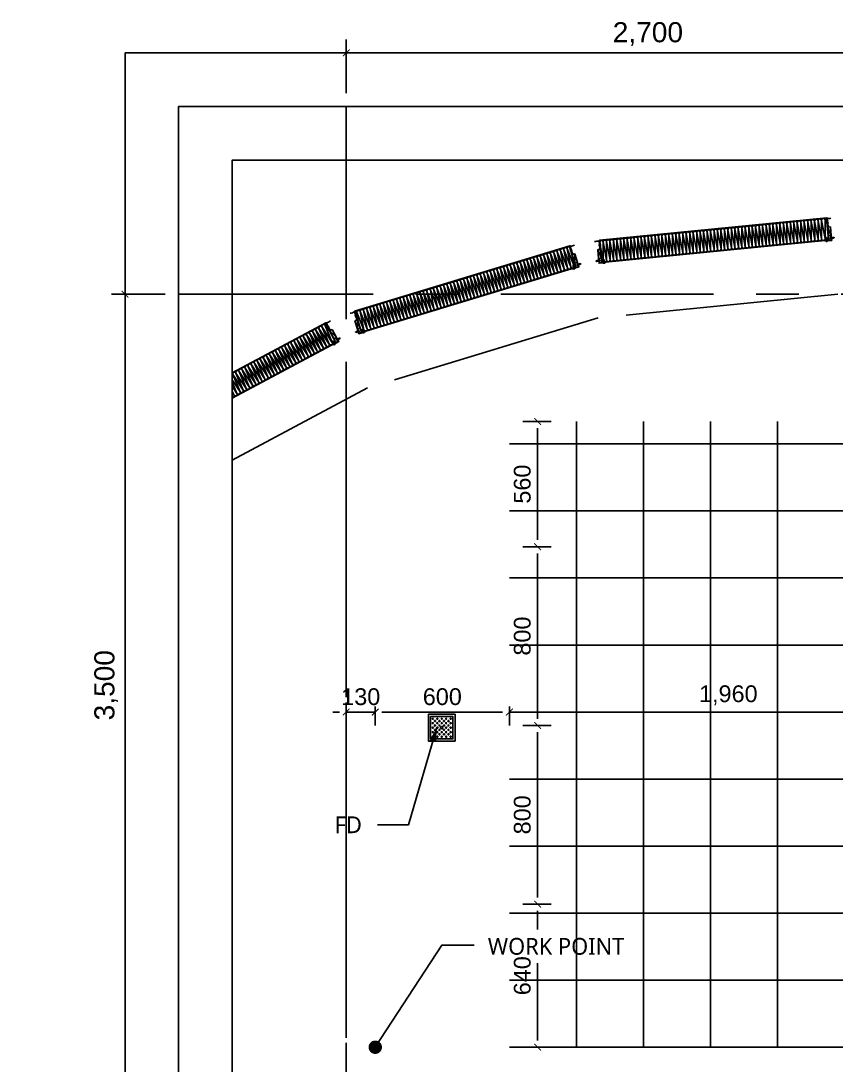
# Model space of a CAD drawing. Header units: millimetres. Extents: x 1155 to 49564, y 630 to 17190.
# Drawn here: x 26625 to 30273, y 11531 to 16204 of the extents above; entities that cross this region are included whole.
import ezdxf
from ezdxf.enums import TextEntityAlignment as Align
from ezdxf.xclip import XClip

# ---------------------------------------------------------------- set-up
doc = ezdxf.new("R2010")
doc.units = ezdxf.units.MM
doc.header["$LTSCALE"] = 30
doc.header["$XCLIPFRAME"] = 0
doc.header["$PDMODE"] = 1
for name, pattern in [('A_XR_CEN$0$CENTER', [50.8, 31.75, -6.35, 6.35, -6.35]), ('CENTER', [50.8, 31.75, -6.35, 6.35, -6.35]), ('HIDDEN', [9.525, 6.35, -3.175])]:
    doc.linetypes.add(name, pattern=pattern)
doc.layers.get('Defpoints').update_dxf_attribs({"color": 140})
for name, color, linetype in [('7', 7, 'Continuous'), ('A_XR_CEN$0$CTR', 1, 'A_XR_CEN$0$CENTER'), ('CTR', 1, 'CENTER'), ('DIM', 7, 'Continuous'), ('DIM-1', 7, 'Continuous'), ('ELE6', 6, 'Continuous'), ('FUR', 9, 'HIDDEN'), ('FUR-붙박이', 6, 'Continuous'), ('INS', 8, 'Continuous'), ('RXANNOT', 4, 'Continuous'), ('RXLEADER', 1, 'Continuous'), ('SEC-8', 8, 'Continuous'), ('SEC-SCREW', 9, 'Continuous'), ('SEC-코킹', 250, 'Continuous'), ('SYM-POINT', 6, 'Continuous'), ('TAG-LEADER', 6, 'Continuous'), ('타일', 9, 'Continuous')]:
    doc.layers.add(name, color=color, linetype=linetype)
doc.layers.add('A-기준선', color=144, linetype='Continuous', plot=False)
doc.styles.add('00-GRID$0$ARIAL', font='arial.ttf')
doc.styles.add('맑은고딕', font='malgun.ttf')
doc.dimstyles.new('CJA-30', dxfattribs={"dimscale": 30, "dimtxt": 3, "dimasz": 1, "dimexe": 2, "dimexo": 2, "dimgap": 1, "dimtad": 1, "dimdec": 0, "dimdsep": 46, "dimlunit": 6, "dimtxsty": '00-GRID$0$ARIAL', "dimblk": '00-GRID$0$_ArchTick', "dimcen": 1, "dimclrd": 7, "dimclre": 7, "dimclrt": 3, "dimadec": 0, "dimazin": 0, "dimtfac": 1, "dimtdec": 0, "dimtix": 1, "dimtmove": 2, "dimatfit": 3, "dimldrblk": '00-GRID$0$_ArchTick', "dimfxl": 1, "dimtolj": 1, "dimarcsym": 0})
doc.dimstyles.new('CJA-30(IN)', dxfattribs={"dimscale": 30, "dimtxt": 2.5, "dimasz": 1, "dimexe": 2, "dimexo": 2, "dimgap": 1, "dimtad": 1, "dimdec": 0, "dimdsep": 46, "dimlunit": 6, "dimtxsty": '00-GRID$0$ARIAL', "dimblk": '00-GRID$0$_ArchTick', "dimcen": 1, "dimclrd": 7, "dimclre": 7, "dimclrt": 6, "dimadec": 0, "dimazin": 0, "dimtfac": 1, "dimtdec": 0, "dimtix": 1, "dimtmove": 2, "dimatfit": 3, "dimldrblk": '00-GRID$0$_ArchTick', "dimfxl": 1, "dimtolj": 1, "dimarcsym": 0})

# ---------------------------------------------------------------- blocks, each defined once
blk = doc.blocks.new('A_XR_CEN$0$CEN-2F')
at = {"layer": 'A_XR_CEN$0$CTR', "transparency": 33554687}
blk.add_line((-25629.9, 3200), (0, 3200), dxfattribs=at)
blk.add_lwpolyline([(-26099.5, 5400), (-25993.9, 4327.1), (-25680.9, 3295.4), (-25172.7, 2344.6), (-24488.7, 1511.3), (-23655.4, 827.3), (-22704.6, 319.1), (-21672.9, 6.2), (-20595.1, -100), (-15500, -100), (-15500, 0)], dxfattribs=at)
blk = doc.blocks.new('A_XR_CEN$0$xr-cen')
at = {"layer": 'A_XR_CEN$0$CTR', "transparency": 33554687}
blk.add_blockref('A_XR_CEN$0$CEN-2F', (62900, 1102750), dxfattribs=at)
blk = doc.blocks.new('A_XR_CEN', base_point=(126150, -534600))
at = {"layer": 'A_XR_CEN$0$CTR', "transparency": 33554687}
blk.add_blockref('A_XR_CEN$0$xr-cen', (126150, -534600), dxfattribs=at)
blk = doc.blocks.new('00-GRID$0$_ArchTick')
at = {"color": 0, "linetype": 'ByBlock', "const_width": 0.15}
blk.add_lwpolyline([(-0.5, -0.5), (0.5, 0.5)], dxfattribs=at)
blk = doc.blocks.new('*D157')
at = {"layer": 'Defpoints', "color": 0}
for p in [(28081, 16061), (28081, 15821), (30781, 15821)]:
    blk.add_point(p, dxfattribs=at)
at = {"layer": 'DIM', "color": 7, "lineweight": -2}
for p, q in [((28081, 15881), (28081, 16121)), ((30781, 15881), (30781, 16121)), ((30751, 16061), (28111, 16061))]:
    blk.add_line(p, q, dxfattribs=at)
at = {"layer": 'DIM', "color": 7, "lineweight": -2, "xscale": 30, "yscale": 30, "zscale": 30, "rotation": 180}
blk.add_blockref('00-GRID$0$_ArchTick', (28081, 16061), dxfattribs=at)
at = {"layer": 'DIM', "color": 7, "lineweight": -2, "xscale": 30, "yscale": 30, "zscale": 30}
blk.add_blockref('00-GRID$0$_ArchTick', (30781, 16061), dxfattribs=at)
at = {"layer": 'DIM', "color": 3, "insert": (29431, 16145), "char_height": 90, "attachment_point": 5, "style": '00-GRID$0$ARIAL'}
blk.add_mtext('\\A1;2,700', dxfattribs=at)
blk = doc.blocks.new('*D161')
at = {"layer": 'Defpoints', "color": 0}
for p in [(27091, 14981), (27331, 14981), (27331, 11481)]:
    blk.add_point(p, dxfattribs=at)
at = {"layer": 'DIM', "color": 7, "lineweight": -2}
for p, q in [((27271, 14981), (27031, 14981)), ((27091, 11511), (27091, 14951)), ((27271, 11481), (27031, 11481))]:
    blk.add_line(p, q, dxfattribs=at)
at = {"layer": 'DIM', "color": 7, "lineweight": -2, "xscale": 30, "yscale": 30, "zscale": 30}
for p, rotation in [((27091, 14981), 90), ((27091, 11481), 270)]:
    blk.add_blockref('00-GRID$0$_ArchTick', p, dxfattribs=dict(at, rotation=rotation))
at = {"layer": 'DIM', "color": 3, "insert": (27006.9, 13231), "char_height": 90, "attachment_point": 5, "rotation": 90, "style": '00-GRID$0$ARIAL'}
blk.add_mtext('\\A1;3,500', dxfattribs=at)
blk = doc.blocks.new('*D165')
at = {"layer": 'Defpoints', "color": 0}
for p in [(28811, 12251), (28811, 11611), (28937.5, 11611)]:
    blk.add_point(p, dxfattribs=at)
at = {"layer": 'DIM-1', "color": 7, "lineweight": -2}
for p, q in [((28871, 12251), (28997.5, 12251)), ((28937.5, 12221), (28937.5, 11641)), ((28871, 11611), (28997.5, 11611))]:
    blk.add_line(p, q, dxfattribs=at)
at = {"layer": 'DIM-1', "color": 7, "lineweight": -2, "xscale": 30, "yscale": 30, "zscale": 30}
for p, rotation in [((28937.5, 12251), 90), ((28937.5, 11611), 270)]:
    blk.add_blockref('00-GRID$0$_ArchTick', p, dxfattribs=dict(at, rotation=rotation))
at = {"layer": 'DIM-1', "color": 6, "insert": (28869.2, 11931), "char_height": 75, "attachment_point": 5, "rotation": 90, "style": '00-GRID$0$ARIAL'}
blk.add_mtext('\\A1;640', dxfattribs=at)
blk = doc.blocks.new('*D127')
at = {"layer": 'Defpoints', "color": 0}
for p in [(28081, 13195.5), (28211, 13195.5), (28211, 13111, 0)]:
    blk.add_point(p, dxfattribs=at)
at = {"layer": 'DIM-1', "color": 7, "lineweight": -2}
for p, q in [((28081, 13135.5), (28081, 13051)), ((28211, 13135.5), (28211, 13051)), ((28051, 13111), (28021, 13111)), ((28081, 13111), (28211, 13111)), ((28241, 13111), (28271, 13111))]:
    blk.add_line(p, q, dxfattribs=at)
at = {"layer": 'DIM-1', "color": 7, "lineweight": -2, "xscale": 30, "yscale": 30, "zscale": 30}
blk.add_blockref('00-GRID$0$_ArchTick', (28081, 13111), dxfattribs=at)
at = {"layer": 'DIM-1', "color": 7, "lineweight": -2, "xscale": 30, "yscale": 30, "zscale": 30, "rotation": 180}
blk.add_blockref('00-GRID$0$_ArchTick', (28211, 13111), dxfattribs=at)
at = {"layer": 'DIM-1', "color": 6, "insert": (28146, 13179.3), "char_height": 75, "attachment_point": 5, "style": '00-GRID$0$ARIAL'}
blk.add_mtext('\\A1;130', dxfattribs=at)
blk = doc.blocks.new('*D128')
at = {"layer": 'Defpoints', "color": 0}
for p in [(28211, 13195.5), (28811, 13195.5), (28211, 13111, 0)]:
    blk.add_point(p, dxfattribs=at)
at = {"layer": 'DIM-1', "color": 7, "lineweight": -2}
for p, q in [((28211, 13135.5), (28211, 13051)), ((28811, 13135.5), (28811, 13051)), ((28781, 13111), (28241, 13111))]:
    blk.add_line(p, q, dxfattribs=at)
at = {"layer": 'DIM-1', "color": 7, "lineweight": -2, "xscale": 30, "yscale": 30, "zscale": 30, "rotation": 180}
blk.add_blockref('00-GRID$0$_ArchTick', (28211, 13111), dxfattribs=at)
at = {"layer": 'DIM-1', "color": 7, "lineweight": -2, "xscale": 30, "yscale": 30, "zscale": 30}
blk.add_blockref('00-GRID$0$_ArchTick', (28811, 13111), dxfattribs=at)
at = {"layer": 'DIM-1', "color": 6, "insert": (28511, 13179.3), "char_height": 75, "attachment_point": 5, "style": '00-GRID$0$ARIAL'}
blk.add_mtext('\\A1;600', dxfattribs=at)
blk = doc.blocks.new('dr')
at = {"layer": '7', "color": 8}
blk.add_lwpolyline([(120, 100), (120, 0)], dxfattribs=at)
at = {"layer": 'FUR', "color": 5, "linetype": 'Continuous'}
for p, q in [((110, 32.6), (110, 15)), ((120, 32.6), (120, 15))]:
    blk.add_line(p, q, dxfattribs=at)
at = {"layer": 'FUR-붙박이'}
blk.add_line((120, 120), (120, 50), dxfattribs=at)
at = {"layer": '타일'}
blk.add_lwpolyline([(120, 120), (0, 120), (0, 0), (120, 0), (120, 120)], dxfattribs=at)
blk.add_lwpolyline([(10, 10), (10, 110), (110, 110), (110, 10)], close=True, dxfattribs=at)
for centre, radius in [((20, 100), 2.5), ((40, 100), 2.5), ((60, 100), 2.5), ((80, 100), 2.5), ((100, 100), 2.5), ((20, 80), 2.5), ((20, 60), 2.5), ((30, 90), 2.5), ((30, 70), 2.5), ((30, 50), 2.5), ((40, 80), 2.5), ((40, 60), 2.5), ((50, 90), 2.5), ((50, 70), 2.5), ((50, 50), 2.5), ((60, 60), 5), ((60, 80), 2.5), ((70, 90), 2.5), ((70, 70), 2.5), ((70, 50), 2.5), ((80, 80), 2.5), ((80, 60), 2.5), ((90, 90), 2.5), ((90, 70), 2.5), ((90, 50), 2.5), ((100, 80), 2.5), ((100, 60), 2.5), ((20, 40), 2.5), ((20, 20), 2.5), ((30, 30), 2.5), ((40, 40), 2.5), ((40, 20), 2.5), ((50, 30), 2.5), ((60, 40), 2.5), ((60, 20), 2.5), ((70, 30), 2.5), ((80, 40), 2.5), ((80, 20), 2.5), ((90, 30), 2.5), ((100, 40), 2.5), ((100, 20), 2.5)]:
    blk.add_circle(centre, radius, dxfattribs=at)
blk = doc.blocks.new('SCREW')
at = {"layer": 'SEC-SCREW'}
for p, q in [((-3.5, 1), (-3.5, 0)), ((-3.5, 0), (3.5, 0)), ((-1.5, -0.5), (-1.5, 0)), ((1.5, 0), (1.5, -1.1)), ((3.5, 0), (3.5, 1)), ((0.1, -0.4), (-2, -0.7)), ((-2, -0.7), (-1.5, -0.5)), ((-2, -0.8), (-1.5, -1)), ((2, -1.3), (-2, -2)), ((-2, -1.9), (-1.5, -1.7)), ((-2, -2), (-1.5, -2.2)), ((2, -2.6), (-2, -3.2)), ((-2, -3.2), (-1.5, -3)), ((-2, -3.3), (-1.5, -3.5)), ((2, -3.8), (-2, -4.4)), ((-2, -4.4), (-1.5, -4.2)), ((-2, -4.5), (-1.5, -4.7)), ((2, -5), (-2, -5.7)), ((-2, -5.6), (-1.5, -5.4)), ((-2, -5.7), (-1.5, -5.9)), ((2, -6.3), (-2, -6.9)), ((-2, -6.9), (-1.5, -6.7)), ((-2, -7), (-1.5, -7.2)), ((2, -7.5), (-2, -8.1)), ((-2, -8.1), (-1.5, -7.9)), ((-2, -8.2), (-1.5, -8.4)), ((2, -8.7), (-2, -9.4)), ((-2, -9.3), (-1.5, -9.1)), ((-2, -9.4), (-1.5, -9.6)), ((2, -10), (-2, -10.6)), ((-2, -10.6), (-1.5, -10.4)), ((-2, -10.7), (-1.5, -10.9)), ((0.1, -0.5), (-1.9, -0.8)), ((2, -1.4), (-1.9, -2.1)), ((2, -2.7), (-1.9, -3.3)), ((2, -3.9), (-1.9, -4.5)), ((2, -5.1), (-1.9, -5.8)), ((2, -6.4), (-1.9, -7)), ((2, -7.6), (-1.9, -8.2)), ((2, -8.8), (-1.9, -9.5)), ((2, -10.1), (-1.9, -10.7)), ((0.1, -0.4), (-1.5, -0.5)), ((0.1, -0.5), (-1.5, -1)), ((-1.5, -1), (-1.5, -1.7)), ((1.5, -1.1), (-1.5, -1.7)), ((1.5, -1.6), (-1.5, -2.2)), ((-1.5, -2.2), (-1.5, -3)), ((1.5, -2.4), (-1.5, -3)), ((1.5, -2.9), (-1.5, -3.5)), ((-1.5, -3.5), (-1.5, -4.2)), ((1.5, -3.6), (-1.5, -4.2)), ((1.5, -4.1), (-1.5, -4.7)), ((-1.5, -4.7), (-1.5, -5.4)), ((1.5, -4.8), (-1.5, -5.4)), ((1.5, -5.3), (-1.5, -5.9)), ((-1.5, -5.9), (-1.5, -6.7)), ((1.5, -6.1), (-1.5, -6.7)), ((1.5, -6.6), (-1.5, -7.2)), ((-1.5, -7.2), (-1.5, -7.9)), ((1.5, -7.3), (-1.5, -7.9)), ((1.5, -7.8), (-1.5, -8.4)), ((-1.5, -8.4), (-1.5, -9.1)), ((1.5, -8.5), (-1.5, -9.1)), ((1.5, -9), (-1.5, -9.6)), ((-1.5, -9.6), (-1.5, -10.4)), ((1.5, -9.8), (-1.5, -10.4)), ((1.5, -10.3), (-1.5, -10.9)), ((-1.5, -10.8), (-1.5, -12.5)), ((1.5, -11), (-1.5, -11.6)), ((2, -11.2), (-1.5, -11.8)), ((-1.5, -11.8), (0, -11.8)), ((-1.5, -12.5), (-0.4, -14.8)), ((2, -11.3), (-1.3, -11.8)), ((1.5, -11.5), (0, -11.8)), ((1.5, -12.5), (0.4, -14.8)), ((2, -1.3), (1.5, -1.1)), ((2, -1.4), (1.5, -1.6)), ((1.5, -1.6), (1.5, -2.4)), ((2, -2.6), (1.5, -2.4)), ((2, -2.7), (1.5, -2.9)), ((1.5, -2.9), (1.5, -3.6)), ((2, -3.8), (1.5, -3.6)), ((2, -3.9), (1.5, -4.1)), ((1.5, -4.1), (1.5, -4.8)), ((2, -5), (1.5, -4.8)), ((2, -5.1), (1.5, -5.3)), ((1.5, -5.3), (1.5, -6.1)), ((2, -6.3), (1.5, -6.1)), ((2, -6.4), (1.5, -6.6)), ((1.5, -6.6), (1.5, -7.3)), ((2, -7.5), (1.5, -7.3)), ((2, -7.6), (1.5, -7.8)), ((1.5, -7.8), (1.5, -8.5)), ((2, -8.7), (1.5, -8.5)), ((2, -8.8), (1.5, -9)), ((1.5, -9), (1.5, -9.8)), ((2, -10), (1.5, -9.8)), ((2, -10.1), (1.5, -10.3)), ((1.5, -10.3), (1.5, -11)), ((2, -11.2), (1.5, -11)), ((2, -11.3), (1.5, -11.5)), ((1.5, -11.5), (1.5, -12.5))]:
    blk.add_line(p, q, dxfattribs=at)
blk.add_lwpolyline([(-2.6, 2.2), (-2.3, 2), (-2.1, 2), (-1.8, 1.9), (-1.5, 2), (-1.3, 2), (-1, 2.1), (-0.8, 2.1), (-0.7, 2.1), (-0.6, 2.1), (-0.5, 2), (-0.5, 1.8), (-0.5, 1.6), (-0.5, 1.4), (-0.5, 1.2), (-0.5, 1), (-0.5, 0.8), (-0.4, 0.7), (-0.3, 0.6), (-0.1, 0.6), (0, 0.5), (0.1, 0.6), (0.3, 0.6), (0.4, 0.7), (0.5, 0.8), (0.5, 1), (0.5, 1.2), (0.5, 1.4), (0.5, 1.6), (0.5, 1.8), (0.5, 2), (0.6, 2.1), (0.7, 2.1), (0.8, 2.1), (1, 2.1), (1.3, 2), (1.5, 2), (1.8, 1.9), (2.1, 2), (2.3, 2), (2.6, 2.2)], dxfattribs=at)
for centre, radius, start, end in [((-2.2, 1), 1.3, 105.8327, 180), ((0, -6.8), 9.36, 74.1673, 105.8327), ((2.2, 1), 1.3, 0, 74.1673), ((-1.9, -0.8), 0.0925, 139.8661, 209.9246), ((-1.9, -2), 0.0925, 139.8661, 209.9246), ((-1.9, -3.2), 0.0925, 139.8661, 209.9246), ((-1.9, -4.5), 0.0925, 139.8661, 209.9246), ((-1.9, -5.7), 0.0925, 139.8661, 209.9246), ((-1.9, -6.9), 0.0925, 139.8661, 209.9246), ((-1.9, -8.2), 0.0925, 139.8661, 209.9246), ((-1.9, -9.4), 0.0925, 139.8661, 209.9246), ((-1.9, -10.6), 0.0925, 139.8661, 209.9246), ((0, -14.5), 0.46, 215.1627, 324.8373), ((0, -0.5), 0.0602, 310.7271, 69.3149), ((1.9, -1.4), 0.0925, 319.8661, 29.9246), ((1.9, -2.6), 0.0925, 319.8661, 29.9246), ((1.9, -3.8), 0.0925, 319.8661, 29.9246), ((1.9, -5.1), 0.0925, 319.8661, 29.9246), ((1.9, -6.3), 0.0925, 319.8661, 29.9246), ((1.9, -7.5), 0.0925, 319.8661, 29.9246), ((1.9, -8.8), 0.0925, 319.8661, 29.9246), ((1.9, -10), 0.0925, 319.8661, 29.9246), ((1.9, -11.2), 0.0925, 319.8661, 29.9246)]:
    blk.add_arc(centre, radius, start, end, dxfattribs=at)
blk = doc.blocks.new('A$C073C78AB-2')
at = {"layer": 'INS'}
h = blk.add_hatch(dxfattribs=at)
h.set_pattern_fill('LINE', color=256, scale=0.5, angle=28.125)
h.set_pattern_definition([(28.125, (254341.3257, 306758.3707), (-0.74834232, 1.400050007), [])])
h.paths.add_polyline_path([(-994.3, 232.1), (-993.4, 235), (-992.2, 234.6), (-1003.1, 198.9), (-999.4, 197.8), (-998.1, 202.1), (-999.6, 202.6), (-1000.4, 199.7), (-1001.2, 199.9), (-990.4, 235.6), (-994.4, 236.9), (-995.7, 232.5)])
h = blk.add_hatch(dxfattribs=at)
h.set_pattern_fill('LINE', color=256, scale=0.5, angle=28.125)
h.set_pattern_definition([(28.125, (254321.0597, 306764.5183), (-0.74834232, 1.400050007), [])])
h.paths.add_polyline_path([(-28.9, -60.7), (-28, -57.9), (-29.2, -57.5), (-40, -93.2), (-43.6, -92.1), (-42.3, -87.8), (-40.9, -88.2), (-41.7, -91.1), (-41, -91.3), (-30.2, -55.6), (-26.1, -56.9), (-27.4, -61.2)])
for p, q in [((-990.7, 278.4), (-990, 236.7)), ((-1000.7, 216.1), (-998.9, 221.9)), ((-999.5, 214.7), (-1000.7, 216.1)), ((-998.9, 221.9), (-997.2, 222.4)), ((-998.9, 216.7), (-995.6, 215.6)), ((-997.8, 220.5), (-994.4, 219.5)), ((-18.3, -16.6), (-17.7, -58.3)), ((-33.6, -76.2), (-36.9, -75.2)), ((-32.4, -72.4), (-35.7, -71.3)), ((-34.1, -78.1), (-32.4, -77.6)), ((-32.4, -77.6), (-30.7, -71.8)), ((-30.7, -71.8), (-31.8, -70.4))]:
    blk.add_line(p, q, dxfattribs=at)
for points in [[(-13, 1), (-41, -91.3), (-41.7, -91.1), (-13.7, 1.2), (-972.4, 292.1), (-1000.4, 199.7), (-1001.2, 199.9), (-973.2, 292.3, -0.414214), (-972.2, 292.8), (-13.5, 2, -0.414214)], [(-40.3, -94.4), (-1003.4, 197.8, -0.414214), (-1004.2, 199.3), (-993.4, 235), (-992.2, 234.6), (-1003.1, 198.9), (-40, -93.2), (-29.2, -57.5), (-28, -57.9), (-38.8, -93.6, -0.414214)]]:
    blk.add_lwpolyline(points, format="xyb", close=True, dxfattribs=at)
at = {"layer": 'INS', "ltscale": 0.5}
for points in [[(-951.9, 285.8, 0.414214), (-961.7, 280.6), (-978.1, 199.5, -1), (-993.1, 204.1), (-961.7, 280.6, 0.414214), (-966.9, 290.4)], [(-937, 281.3, 0.414214), (-946.7, 276.1), (-963.2, 195, -1), (-978.1, 199.5), (-946.7, 276.1, 0.414214), (-951.9, 285.8)], [(-969.2, 291.1, 0.113239), (-972.6, 291.3, 0.113239)], [(-922.1, 276.8, 0.414214), (-931.8, 271.6), (-948.3, 190.5, -1), (-963.2, 195), (-931.8, 271.6, 0.414214), (-937, 281.3)], [(-907.2, 272.3, 0.414214), (-916.9, 267.1), (-933.3, 185.9, -1), (-948.3, 190.5), (-916.9, 267.1, 0.414214), (-922.1, 276.8)], [(-892.2, 267.7, 0.414214), (-902, 262.5), (-918.4, 181.4, -1), (-933.3, 185.9), (-902, 262.5, 0.414214), (-907.2, 272.3)], [(-877.3, 263.2, 0.414214), (-887, 258), (-903.5, 176.9, -1), (-918.4, 181.4), (-887, 258, 0.414214), (-892.2, 267.7)], [(-862.4, 258.7, 0.414214), (-872.1, 253.5), (-888.6, 172.4, -1), (-903.5, 176.9), (-872.1, 253.5, 0.414214), (-877.3, 263.2)], [(-847.4, 254.1, 0.414214), (-857.2, 248.9), (-873.6, 167.8, -1), (-888.6, 172.4), (-857.2, 248.9, 0.414214), (-862.4, 258.7)], [(-832.5, 249.6, 0.414214), (-842.2, 244.4), (-858.7, 163.3, -1), (-873.6, 167.8), (-842.2, 244.4, 0.414214), (-847.4, 254.1)], [(-817.6, 245.1, 0.414214), (-827.3, 239.9), (-843.8, 158.8, -1), (-858.7, 163.3), (-827.3, 239.9, 0.414214), (-832.5, 249.6)], [(-802.7, 240.6, 0.414214), (-812.4, 235.4), (-828.8, 154.2, -1), (-843.8, 158.8), (-812.4, 235.4, 0.414214), (-817.6, 245.1)], [(-787.7, 236, 0.414214), (-797.5, 230.8), (-813.9, 149.7, -1), (-828.8, 154.2), (-797.5, 230.8, 0.414214), (-802.7, 240.6)], [(-772.8, 231.5, 0.414214), (-782.5, 226.3), (-799, 145.2, -1), (-813.9, 149.7), (-782.5, 226.3, 0.414214), (-787.7, 236)], [(-757.9, 227, 0.414214), (-767.6, 221.8), (-784.1, 140.7, -1), (-799, 145.2), (-767.6, 221.8, 0.414214), (-772.8, 231.5)], [(-742.9, 222.4, 0.414214), (-752.7, 217.2), (-769.1, 136.1, -1), (-784.1, 140.7), (-752.7, 217.2, 0.414214), (-757.9, 227)], [(-728, 217.9, 0.414214), (-737.7, 212.7), (-754.2, 131.6, -1), (-769.1, 136.1), (-737.7, 212.7, 0.414214), (-742.9, 222.4)], [(-713.1, 213.4, 0.414214), (-722.8, 208.2), (-739.3, 127.1, -1), (-754.2, 131.6), (-722.8, 208.2, 0.414214), (-728, 217.9)], [(-698.2, 208.9, 0.414214), (-707.9, 203.7), (-724.3, 122.5, -1), (-739.3, 127.1), (-707.9, 203.7, 0.414214), (-713.1, 213.4)], [(-683.2, 204.3, 0.414214), (-693, 199.1), (-709.4, 118, -1), (-724.3, 122.5), (-693, 199.1, 0.414214), (-698.2, 208.9)], [(-668.3, 199.8, 0.414214), (-678, 194.6), (-694.5, 113.5, -1), (-709.4, 118), (-678, 194.6, 0.414214), (-683.2, 204.3)], [(-653.4, 195.3, 0.414214), (-663.1, 190.1), (-679.6, 109, -1), (-694.5, 113.5), (-663.1, 190.1, 0.414214), (-668.3, 199.8)], [(-638.4, 190.7, 0.414214), (-648.2, 185.5), (-664.6, 104.4, -1), (-679.6, 109), (-648.2, 185.5, 0.414214), (-653.4, 195.3)], [(-623.5, 186.2, 0.414214), (-633.2, 181), (-649.7, 99.9, -1), (-664.6, 104.4), (-633.2, 181, 0.414214), (-638.4, 190.7)], [(-608.6, 181.7, 0.414214), (-618.3, 176.5), (-634.8, 95.4, -1), (-649.7, 99.9), (-618.3, 176.5, 0.414214), (-623.5, 186.2)], [(-593.7, 177.2, 0.414214), (-603.4, 172), (-619.8, 90.8, -1), (-634.8, 95.4), (-603.4, 172, 0.414214), (-608.6, 181.7)], [(-578.7, 172.6, 0.414214), (-588.5, 167.4), (-604.9, 86.3, -1), (-619.8, 90.8), (-588.5, 167.4, 0.414214), (-593.7, 177.2)], [(-563.8, 168.1, 0.414214), (-573.5, 162.9), (-590, 81.8, -1), (-604.9, 86.3), (-573.5, 162.9, 0.414214), (-578.7, 172.6)], [(-548.9, 163.6, 0.414214), (-558.6, 158.4), (-575.1, 77.3, -1), (-590, 81.8), (-558.6, 158.4, 0.414214), (-563.8, 168.1)], [(-533.9, 159, 0.414214), (-543.7, 153.8), (-560.1, 72.7, -1), (-575.1, 77.3), (-543.7, 153.8, 0.414214), (-548.9, 163.6)], [(-519, 154.5, 0.414214), (-528.7, 149.3), (-545.2, 68.2, -1), (-560.1, 72.7), (-528.7, 149.3, 0.414214), (-533.9, 159)], [(-504.1, 150, 0.414214), (-513.8, 144.8), (-530.3, 63.7, -1), (-545.2, 68.2), (-513.8, 144.8, 0.414214), (-519, 154.5)], [(-489.2, 145.5, 0.414214), (-498.9, 140.3), (-515.3, 59.1, -1), (-530.3, 63.7), (-498.9, 140.3, 0.414214), (-504.1, 150)], [(-474.2, 140.9, 0.414214), (-484, 135.7), (-500.4, 54.6, -1), (-515.3, 59.1), (-484, 135.7, 0.414214), (-489.2, 145.5)], [(-459.3, 136.4, 0.414214), (-469, 131.2), (-485.5, 50.1, -1), (-500.4, 54.6), (-469, 131.2, 0.414214), (-474.2, 140.9)], [(-444.4, 131.9, 0.414214), (-454.1, 126.7), (-470.6, 45.6, -1), (-485.5, 50.1), (-454.1, 126.7, 0.414214), (-459.3, 136.4)], [(-429.5, 127.3, 0.414214), (-439.2, 122.1), (-455.6, 41, -1), (-470.6, 45.6), (-439.2, 122.1, 0.414214), (-444.4, 131.9)], [(-414.5, 122.8, 0.414214), (-424.3, 117.6), (-440.7, 36.5, -1), (-455.6, 41), (-424.3, 117.6, 0.414214), (-429.5, 127.3)], [(-399.6, 118.3, 0.414214), (-409.3, 113.1), (-425.8, 32, -1), (-440.7, 36.5), (-409.3, 113.1, 0.414214), (-414.5, 122.8)], [(-384.7, 113.8, 0.414214), (-394.4, 108.6), (-410.9, 27.4, -1), (-425.8, 32), (-394.4, 108.6, 0.414214), (-399.6, 118.3)], [(-369.7, 109.2, 0.414214), (-379.5, 104), (-395.9, 22.9, -1), (-410.9, 27.4), (-379.5, 104, 0.414214), (-384.7, 113.8)], [(-354.8, 104.7, 0.414214), (-364.5, 99.5), (-381, 18.4, -1), (-395.9, 22.9), (-364.5, 99.5, 0.414214), (-369.7, 109.2)], [(-339.9, 100.2, 0.414214), (-349.6, 95), (-366.1, 13.9, -1), (-381, 18.4), (-349.6, 95, 0.414214), (-354.8, 104.7)], [(-325, 95.6, 0.414214), (-334.7, 90.4), (-351.1, 9.3, -1), (-366.1, 13.9), (-334.7, 90.4, 0.414214), (-339.9, 100.2)], [(-310, 91.1, 0.414214), (-319.8, 85.9), (-336.2, 4.8, -1), (-351.1, 9.3), (-319.8, 85.9, 0.414214), (-325, 95.6)], [(-295.1, 86.6, 0.414214), (-304.8, 81.4), (-321.3, 0.3, -1), (-336.2, 4.8), (-304.8, 81.4, 0.414214), (-310, 91.1)], [(-280.2, 82.1, 0.414214), (-289.9, 76.9), (-306.4, -4.3, -1), (-321.3, 0.3), (-289.9, 76.9, 0.414214), (-295.1, 86.6)], [(-265.2, 77.5, 0.414214), (-275, 72.3), (-291.4, -8.8, -1), (-306.4, -4.3), (-275, 72.3, 0.414214), (-280.2, 82.1)], [(-250.3, 73, 0.414214), (-260, 67.8), (-276.5, -13.3, -1), (-291.4, -8.8), (-260, 67.8, 0.414214), (-265.2, 77.5)], [(-235.4, 68.5, 0.414214), (-245.1, 63.3), (-261.6, -17.8, -1), (-276.5, -13.3), (-245.1, 63.3, 0.414214), (-250.3, 73)], [(-220.5, 63.9, 0.414214), (-230.2, 58.7), (-246.6, -22.4, -1), (-261.6, -17.8), (-230.2, 58.7, 0.414214), (-235.4, 68.5)], [(-205.5, 59.4, 0.414214), (-215.3, 54.2), (-231.7, -26.9, -1), (-246.6, -22.4), (-215.3, 54.2, 0.414214), (-220.5, 63.9)], [(-190.6, 54.9, 0.414214), (-200.3, 49.7), (-216.8, -31.4, -1), (-231.7, -26.9), (-200.3, 49.7, 0.414214), (-205.5, 59.4)], [(-175.7, 50.4, 0.414214), (-185.4, 45.2), (-201.9, -36, -1), (-216.8, -31.4), (-185.4, 45.2, 0.414214), (-190.6, 54.9)], [(-160.7, 45.8, 0.414214), (-170.5, 40.6), (-186.9, -40.5, -1), (-201.9, -36), (-170.5, 40.6, 0.414214), (-175.7, 50.4)], [(-145.8, 41.3, 0.414214), (-155.5, 36.1), (-172, -45, -1), (-186.9, -40.5), (-155.5, 36.1, 0.414214), (-160.7, 45.8)], [(-130.9, 36.8, 0.414214), (-140.6, 31.6), (-157.1, -49.5, -1), (-172, -45), (-140.6, 31.6, 0.414214), (-145.8, 41.3)], [(-116, 32.2, 0.414214), (-125.7, 27), (-142.1, -54.1, -1), (-157.1, -49.5), (-125.7, 27, 0.414214), (-130.9, 36.8)], [(-101, 27.7, 0.414214), (-110.8, 22.5), (-127.2, -58.6, -1), (-142.1, -54.1), (-110.8, 22.5, 0.414214), (-116, 32.2)], [(-86.1, 23.2, 0.414214), (-95.8, 18), (-112.3, -63.1, -1), (-127.2, -58.6), (-95.8, 18, 0.414214), (-101, 27.7)], [(-71.2, 18.7, 0.414214), (-80.9, 13.5), (-97.4, -67.7, -1), (-112.3, -63.1), (-80.9, 13.5, 0.414214), (-86.1, 23.2)], [(-56.2, 14.1, 0.414214), (-66, 8.9), (-82.4, -72.2, -1), (-97.4, -67.7), (-66, 8.9, 0.414214), (-71.2, 18.7)], [(-41.3, 9.6, 0.414214), (-51, 4.4), (-67.5, -76.7, -1), (-82.4, -72.2), (-51, 4.4, 0.414214), (-56.2, 14.1)], [(-26.4, 5.1, 0.414214), (-36.1, -0.1), (-52.6, -81.2, -1), (-67.5, -76.7), (-36.1, -0.1, 0.414214), (-41.3, 9.6)], [(-11.5, 0.6, 0.414214), (-21.2, -4.6), (-37.6, -85.8, -1), (-52.6, -81.2), (-21.2, -4.6, 0.414214), (-26.4, 5.1)], [(-14, 0.5, 0.113239), (-17, 2.2)]]:
    blk.add_lwpolyline(points, format="xyb", dxfattribs=at)
at = {"layer": 'INS'}
for points in [[(-994.3, 232.1), (-993.4, 235), (-992.2, 234.6), (-1003.1, 198.9), (-999.4, 197.8), (-998.1, 202.1), (-999.6, 202.6), (-1000.4, 199.7), (-1001.2, 199.9), (-990.4, 235.6), (-994.4, 236.9), (-995.7, 232.5)], [(-1002.2, 240.4), (-990.7, 278.4), (-978.5, 274.7), (-990, 236.7)], [(-29.8, -54.6), (-18.3, -16.6), (-6.2, -20.3), (-17.7, -58.3)], [(-28.9, -60.7), (-28, -57.9), (-29.2, -57.5), (-40, -93.2), (-43.6, -92.1), (-42.3, -87.8), (-40.9, -88.2), (-41.7, -91.1), (-41, -91.3), (-30.2, -55.6), (-26.1, -56.9), (-27.4, -61.2)]]:
    blk.add_lwpolyline(points, close=True, dxfattribs=at)
for centre, radius, start, end in [((-995.9, 216.3), 1.58, 271.6451, 54.6049), ((-995.1, 219.1), 1.58, 271.6451, 54.6049), ((-996.4, 218), 2.91, 312.1369, 14.1131), ((-35, -73.7), 2.91, 132.1369, 194.1131), ((-36.3, -74.8), 1.58, 91.6451, 234.6049), ((-35.4, -72), 1.58, 91.6451, 234.6049)]:
    blk.add_arc(centre, radius, start, end, dxfattribs=at)
at = {"layer": 'SEC-8', "ltscale": 0.5}
for points in [[(-990.3, 279.5), (-984.5, 298.7), (-955.8, 289.9), (-956.4, 288), (-983.2, 296.2), (-988.4, 278.9)], [(-5.8, -19.1), (0, 0), (-28.7, 8.7), (-29.3, 6.8), (-2.5, -1.3), (-7.7, -18.6)]]:
    blk.add_lwpolyline(points, close=True, dxfattribs=at)
at = {"layer": 'SEC-8'}
blk.add_arc((-44.1, -157.2, 0), 64.7, 66.8993, 85.1092, dxfattribs=at)
at = {"layer": 'SEC-코킹'}
blk.add_arc((-1035.7, 143.2, 0), 65.1, 60.8572, 79.4742, dxfattribs=at)
at = {"layer": 'SEC-SCREW'}
for p, rotation in [((-985.8, 287.5), 253.1249999999975), ((-963.5, 292.3), 343.1249999999975), ((-5.1, -9.9), 73.1249999999975)]:
    blk.add_blockref('SCREW', p, dxfattribs=dict(at, rotation=rotation))
at = {"layer": 'SEC-SCREW', "extrusion": (0, 0, -1), "zscale": -1, "rotation": 16.8750000000025}
blk.add_blockref('SCREW', (21.1, 6.4), dxfattribs=at)
blk = doc.blocks.new('A$C073C78AB-3')
at = {"layer": 'INS'}
h = blk.add_hatch(dxfattribs=at)
h.set_pattern_fill('LINE', color=256, scale=0.5, angle=28.125)
h.set_pattern_definition([(28.125, (248937.0689, 303973.0113), (-0.74834232, 1.400050007), [])])
h.paths.add_polyline_path([(3.4, -67.2), (3.7, -64.2), (4.9, -64.3), (1.3, -101.4), (5, -101.8), (5.5, -97.3), (4, -97.2), (3.7, -100.1), (2.9, -100.1), (6.6, -62.9), (2.4, -62.5), (1.9, -67)])
h = blk.add_hatch(dxfattribs=at)
h.set_pattern_fill('LINE', color=256, scale=0.5, angle=28.125)
h.set_pattern_definition([(28.125, (248974.377, 303965.1852), (-0.74834232, 1.400050007), [])])
h.paths.add_polyline_path([(1024.4, -167.7), (1024.7, -164.7), (1023.5, -164.6), (1019.9, -201.7), (1016.1, -201.4), (1016.5, -196.9), (1018, -197), (1017.7, -200), (1018.5, -200.1), (1022.2, -163), (1026.4, -163.4), (1025.9, -167.9)])
for p, q in [((10.6, -22.3), (-6, -60.6)), ((0.3, -84.1), (0.8, -78.1)), ((1.7, -85.2), (0.3, -84.1)), ((0.8, -78.1), (2.4, -77.3)), ((1.9, -83.2), (5.3, -83.6)), ((2.2, -79.3), (5.7, -79.6)), ((1038.8, -123.6), (1022.3, -161.9)), ((1022.9, -183.8), (1019.4, -183.4)), ((1023.2, -179.8), (1019.8, -179.5)), ((1022.7, -185.8), (1024.3, -184.9)), ((1024.8, -179), (1023.4, -177.8)), ((1024.3, -184.9), (1024.8, -179))]:
    blk.add_line(p, q, dxfattribs=at)
for points in [[(6.7, -61.9), (10.6, -22.3), (-2.1, -21.1), (-6, -60.6)], [(3.4, -67.2), (3.7, -64.2), (4.9, -64.3), (1.3, -101.4), (5, -101.8), (5.5, -97.3), (4, -97.2), (3.7, -100.1), (2.9, -100.1), (6.6, -62.9), (2.4, -62.5), (1.9, -67)], [(1034.9, -163.1), (1038.8, -123.6), (1026.2, -122.4), (1022.3, -161.9)], [(1024.4, -167.7), (1024.7, -164.7), (1023.5, -164.6), (1019.9, -201.7), (1016.1, -201.4), (1016.5, -196.9), (1018, -197), (1017.7, -200), (1018.5, -200.1), (1022.2, -163), (1026.4, -163.4), (1025.9, -167.9)]]:
    blk.add_lwpolyline(points, close=True, dxfattribs=at)
at = {"layer": 'INS', "ltscale": 0.5}
for points in [[(10.8, -3.9, -0.414214), (17.8, -12.4), (2, -93.6, 1), (17.5, -95.2), (17.8, -12.4, -0.414214), (26.3, -5.4)], [(13.1, -4.9, -0.113239), (16.5, -4.4)], [(26.3, -5.4, -0.414214), (33.3, -13.9), (17.5, -95.2, 1), (33, -96.7), (33.3, -13.9, -0.414214), (41.8, -6.9)], [(41.8, -6.9, -0.414214), (48.8, -15.5), (33, -96.7, 1), (48.5, -98.2), (48.8, -15.5, -0.414214), (57.4, -8.5)], [(57.4, -8.5, -0.414214), (64.4, -17), (48.5, -98.2, 1), (64.1, -99.8), (64.4, -17, -0.414214), (72.9, -10)], [(72.9, -10, -0.414214), (79.9, -18.5), (64.1, -99.8, 1), (79.6, -101.3), (79.9, -18.5, -0.414214), (88.4, -11.5)], [(88.4, -11.5, -0.414214), (95.4, -20), (79.6, -101.3, 1), (95.1, -102.8), (95.4, -20, -0.414214), (103.9, -13.1)], [(103.9, -13.1, -0.414214), (110.9, -21.6), (95.1, -102.8, 1), (110.6, -104.3), (110.9, -21.6, -0.414214), (119.5, -14.6)], [(119.5, -14.6, -0.414214), (126.5, -23.1), (110.6, -104.3, 1), (126.2, -105.9), (126.5, -23.1, -0.414214), (135, -16.1)], [(135, -16.1, -0.414214), (142, -24.6), (126.2, -105.9, 1), (141.7, -107.4), (142, -24.6, -0.414214), (150.5, -17.6)], [(150.5, -17.6, -0.414214), (157.5, -26.2), (141.7, -107.4, 1), (157.2, -108.9), (157.5, -26.2, -0.414214), (166, -19.2)], [(166, -19.2, -0.414214), (173, -27.7), (157.2, -108.9, 1), (172.7, -110.5), (173, -27.7, -0.414214), (181.6, -20.7)], [(181.6, -20.7, -0.414214), (188.6, -29.2), (172.7, -110.5, 1), (188.3, -112), (188.6, -29.2, -0.414214), (197.1, -22.2)], [(197.1, -22.2, -0.414214), (204.1, -30.8), (188.3, -112, 1), (203.8, -113.5), (204.1, -30.8, -0.414214), (212.6, -23.8)], [(212.6, -23.8, -0.414214), (219.6, -32.3), (203.8, -113.5, 1), (219.3, -115), (219.6, -32.3, -0.414214), (228.1, -25.3)], [(228.1, -25.3, -0.414214), (235.1, -33.8), (219.3, -115, 1), (234.8, -116.6), (235.1, -33.8, -0.414214), (243.7, -26.8)], [(243.7, -26.8, -0.414214), (250.7, -35.3), (234.8, -116.6, 1), (250.4, -118.1), (250.7, -35.3, -0.414214), (259.2, -28.3)], [(259.2, -28.3, -0.414214), (266.2, -36.9), (250.4, -118.1, 1), (265.9, -119.6), (266.2, -36.9, -0.414214), (274.7, -29.9)], [(274.7, -29.9, -0.414214), (281.7, -38.4), (265.9, -119.6, 1), (281.4, -121.2), (281.7, -38.4, -0.414214), (290.2, -31.4)], [(290.2, -31.4, -0.414214), (297.2, -39.9), (281.4, -121.2, 1), (296.9, -122.7), (297.2, -39.9, -0.414214), (305.8, -32.9)], [(305.8, -32.9, -0.414214), (312.8, -41.5), (296.9, -122.7, 1), (312.5, -124.2), (312.8, -41.5, -0.414214), (321.3, -34.5)], [(321.3, -34.5, -0.414214), (328.3, -43), (312.5, -124.2, 1), (328, -125.8), (328.3, -43, -0.414214), (336.8, -36)], [(336.8, -36, -0.414214), (343.8, -44.5), (328, -125.8, 1), (343.5, -127.3), (343.8, -44.5, -0.414214), (352.3, -37.5)], [(352.3, -37.5, -0.414214), (359.3, -46), (343.5, -127.3, 1), (359, -128.8), (359.3, -46, -0.414214), (367.9, -39)], [(367.9, -39, -0.414214), (374.9, -47.6), (359, -128.8, 1), (374.6, -130.3), (374.9, -47.6, -0.414214), (383.4, -40.6)], [(383.4, -40.6, -0.414214), (390.4, -49.1), (374.6, -130.3, 1), (390.1, -131.9), (390.4, -49.1, -0.414214), (398.9, -42.1)], [(398.9, -42.1, -0.414214), (405.9, -50.6), (390.1, -131.9, 1), (405.6, -133.4), (405.9, -50.6, -0.414214), (414.4, -43.6)], [(414.4, -43.6, -0.414214), (421.4, -52.2), (405.6, -133.4, 1), (421.1, -134.9), (421.4, -52.2, -0.414214), (430, -45.2)], [(430, -45.2, -0.414214), (437, -53.7), (421.1, -134.9, 1), (436.7, -136.5), (437, -53.7, -0.414214), (445.5, -46.7)], [(445.5, -46.7, -0.414214), (452.5, -55.2), (436.7, -136.5, 1), (452.2, -138), (452.5, -55.2, -0.414214), (461, -48.2)], [(461, -48.2, -0.414214), (468, -56.7), (452.2, -138, 1), (467.7, -139.5), (468, -56.7, -0.414214), (476.5, -49.7)], [(476.5, -49.7, -0.414214), (483.5, -58.3), (467.7, -139.5, 1), (483.2, -141), (483.5, -58.3, -0.414214), (492.1, -51.3)], [(492.1, -51.3, -0.414214), (499.1, -59.8), (483.2, -141, 1), (498.8, -142.6), (499.1, -59.8, -0.414214), (507.6, -52.8)], [(507.6, -52.8, -0.414214), (514.6, -61.3), (498.8, -142.6, 1), (514.3, -144.1), (514.6, -61.3, -0.414214), (523.1, -54.3)], [(523.1, -54.3, -0.414214), (530.1, -62.9), (514.3, -144.1, 1), (529.8, -145.6), (530.1, -62.9, -0.414214), (538.6, -55.9)], [(538.6, -55.9, -0.414214), (545.6, -64.4), (529.8, -145.6, 1), (545.3, -147.2), (545.6, -64.4, -0.414214), (554.2, -57.4)], [(554.2, -57.4, -0.414214), (561.2, -65.9), (545.3, -147.2, 1), (560.9, -148.7), (561.2, -65.9, -0.414214), (569.7, -58.9)], [(569.7, -58.9, -0.414214), (576.7, -67.5), (560.9, -148.7, 1), (576.4, -150.2), (576.7, -67.5, -0.414214), (585.2, -60.5)], [(585.2, -60.5, -0.414214), (592.2, -69), (576.4, -150.2, 1), (591.9, -151.7), (592.2, -69, -0.414214), (600.7, -62)], [(600.7, -62, -0.414214), (607.7, -70.5), (591.9, -151.7, 1), (607.4, -153.3), (607.7, -70.5, -0.414214), (616.3, -63.5)], [(616.3, -63.5, -0.414214), (623.3, -72), (607.4, -153.3, 1), (623, -154.8), (623.3, -72, -0.414214), (631.8, -65)], [(631.8, -65, -0.414214), (638.8, -73.6), (623, -154.8, 1), (638.5, -156.3), (638.8, -73.6, -0.414214), (647.3, -66.6)], [(647.3, -66.6, -0.414214), (654.3, -75.1), (638.5, -156.3, 1), (654, -157.9), (654.3, -75.1, -0.414214), (662.8, -68.1)], [(662.8, -68.1, -0.414214), (669.8, -76.6), (654, -157.9, 1), (669.5, -159.4), (669.8, -76.6, -0.414214), (678.4, -69.6)], [(678.4, -69.6, -0.414214), (685.4, -78.2), (669.5, -159.4, 1), (685.1, -160.9), (685.4, -78.2, -0.414214), (693.9, -71.2)], [(693.9, -71.2, -0.414214), (700.9, -79.7), (685.1, -160.9, 1), (700.6, -162.5), (700.9, -79.7, -0.414214), (709.4, -72.7)], [(709.4, -72.7, -0.414214), (716.4, -81.2), (700.6, -162.5, 1), (716.1, -164), (716.4, -81.2, -0.414214), (724.9, -74.2)], [(724.9, -74.2, -0.414214), (731.9, -82.7), (716.1, -164, 1), (731.6, -165.5), (731.9, -82.7, -0.414214), (740.5, -75.7)], [(740.5, -75.7, -0.414214), (747.5, -84.3), (731.6, -165.5, 1), (747.2, -167), (747.5, -84.3, -0.414214), (756, -77.3)], [(756, -77.3, -0.414214), (763, -85.8), (747.2, -167, 1), (762.7, -168.6), (763, -85.8, -0.414214), (771.5, -78.8)], [(771.5, -78.8, -0.414214), (778.5, -87.3), (762.7, -168.6, 1), (778.2, -170.1), (778.5, -87.3, -0.414214), (787, -80.3)], [(787, -80.3, -0.414214), (794, -88.9), (778.2, -170.1, 1), (793.7, -171.6), (794, -88.9, -0.414214), (802.6, -81.9)], [(802.6, -81.9, -0.414214), (809.6, -90.4), (793.7, -171.6, 1), (809.3, -173.2), (809.6, -90.4, -0.414214), (818.1, -83.4)], [(818.1, -83.4, -0.414214), (825.1, -91.9), (809.3, -173.2, 1), (824.8, -174.7), (825.1, -91.9, -0.414214), (833.6, -84.9)], [(833.6, -84.9, -0.414214), (840.6, -93.4), (824.8, -174.7, 1), (840.3, -176.2), (840.6, -93.4, -0.414214), (849.1, -86.4)], [(849.1, -86.4, -0.414214), (856.1, -95), (840.3, -176.2, 1), (855.8, -177.7), (856.1, -95, -0.414214), (864.7, -88)], [(864.7, -88, -0.414214), (871.7, -96.5), (855.8, -177.7, 1), (871.4, -179.3), (871.7, -96.5, -0.414214), (880.2, -89.5)], [(880.2, -89.5, -0.414214), (887.2, -98), (871.4, -179.3, 1), (886.9, -180.8), (887.2, -98, -0.414214), (895.7, -91)], [(895.7, -91, -0.414214), (902.7, -99.6), (886.9, -180.8, 1), (902.4, -182.3), (902.7, -99.6, -0.414214), (911.2, -92.6)], [(911.2, -92.6, -0.414214), (918.2, -101.1), (902.4, -182.3, 1), (917.9, -183.9), (918.2, -101.1, -0.414214), (926.8, -94.1)], [(926.8, -94.1, -0.414214), (933.8, -102.6), (917.9, -183.9, 1), (933.5, -185.4), (933.8, -102.6, -0.414214), (942.3, -95.6)], [(942.3, -95.6, -0.414214), (949.3, -104.1), (933.5, -185.4, 1), (949, -186.9), (949.3, -104.1, -0.414214), (957.8, -97.2)], [(957.8, -97.2, -0.414214), (964.8, -105.7), (949, -186.9, 1), (964.5, -188.4), (964.8, -105.7, -0.414214), (973.3, -98.7)], [(973.3, -98.7, 0.414214), (964.8, -105.7), (964.5, -188.4, -1), (949, -186.9), (964.8, -105.7, 0.414214), (957.8, -97.2)], [(988.9, -100.2, 0.414214), (980.3, -107.2), (980, -190, -1), (964.5, -188.4), (980.3, -107.2, 0.414214), (973.3, -98.7)], [(1004.4, -101.7, 0.414214), (995.9, -108.7), (995.5, -191.5, -1), (980, -190), (995.9, -108.7, 0.414214), (988.9, -100.2)], [(1019.9, -103.3, 0.414214), (1011.4, -110.3), (1011.1, -193, -1), (995.5, -191.5), (1011.4, -110.3, 0.414214), (1004.4, -101.7)], [(1023.8, -103.7, -0.113239), (1027.1, -104.8, -0.113239)]]:
    blk.add_lwpolyline(points, format="xyb", dxfattribs=at)
at = {"layer": 'INS'}
for points in [[(12.4, -4), (2.9, -100.1), (3.7, -100.1), (13.2, -4.1), (1027.2, -104), (1017.7, -200), (1018.5, -200.1), (1028, -104.1, 0.414214), (1027.3, -103.2), (13.2, -3.3, 0.414214)], [(1.1, -102.6), (1019.8, -202.9, 0.414214), (1021.1, -201.9), (1024.7, -164.7), (1023.5, -164.6), (1019.9, -201.7), (1.3, -101.4), (4.9, -64.3), (3.7, -64.2), (0.1, -101.3, 0.414214)]]:
    blk.add_lwpolyline(points, format="xyb", close=True, dxfattribs=at)
for centre, radius, start, end in [((4.9, -83), 1.58, 282.8951, 65.8549), ((5.2, -80), 1.58, 282.8951, 65.8549), ((4.1, -81.4), 2.91, 323.3869, 25.3631), ((1021, -181.6), 2.91, 143.3869, 205.3631), ((1019.9, -183), 1.58, 102.8951, 245.8549), ((1020.2, -180), 1.58, 102.8951, 245.8549)]:
    blk.add_arc(centre, radius, start, end, dxfattribs=at)
at = {"layer": 'SEC-8', "ltscale": 0.5}
for points in [[(-2, -19.9), (0, 0), (29.9, -2.9), (29.7, -4.9), (1.8, -2.2), (0, -20.1)], [(1038.9, -122.4), (1040.9, -102.5), (1011.1, -99.6), (1010.9, -101.6), (1038.7, -104.3), (1037, -122.2)]]:
    blk.add_lwpolyline(points, close=True, dxfattribs=at)
at = {"layer": 'SEC-8'}
blk.add_arc((-19.4, -162.1, 0), 64.7, 72.3908, 90.6007, dxfattribs=at)
at = {"layer": 'SEC-코킹'}
blk.add_arc((1027.3, -236, 0), 35.5, 74.762, 100.0119, dxfattribs=at)
at = {"layer": 'SEC-SCREW', "extrusion": (0, 0, -1), "xscale": -0.9999999999999998, "zscale": -0.9999999999999998, "rotation": 5.624999881907343}
blk.add_blockref('SCREW', (-21.9, -2.2), dxfattribs=at)
at = {"layer": 'SEC-SCREW'}
for p, xscale, rotation in [((0.9, -11.1), -1, 264.3750001180927), ((1019, -100.4), -1, 354.3750001180927), ((1037.8, -113.3), -0.9999999999999998, 84.37500011809264)]:
    blk.add_blockref('SCREW', p, dxfattribs=dict(at, xscale=xscale, rotation=rotation))
blk = doc.blocks.new('*D188')
at = {"layer": 'Defpoints', "color": 0}
for p in [(28811, 13195.5), (30771, 13195.5), (30771, 13111, 0)]:
    blk.add_point(p, dxfattribs=at)
at = {"layer": 'DIM-1', "color": 7, "lineweight": -2}
for p, q in [((28811, 13135.5), (28811, 13051)), ((30771, 13135.5), (30771, 13051)), ((28841, 13111), (30741, 13111))]:
    blk.add_line(p, q, dxfattribs=at)
at = {"layer": 'DIM-1', "color": 7, "lineweight": -2, "xscale": 30, "yscale": 30, "zscale": 30, "rotation": 180}
blk.add_blockref('00-GRID$0$_ArchTick', (28811, 13111), dxfattribs=at)
at = {"layer": 'DIM-1', "color": 7, "lineweight": -2, "xscale": 30, "yscale": 30, "zscale": 30}
blk.add_blockref('00-GRID$0$_ArchTick', (30771, 13111), dxfattribs=at)
at = {"layer": 'DIM-1', "color": 6, "insert": (29791, 13186), "char_height": 75, "attachment_point": 5, "style": '00-GRID$0$ARIAL'}
blk.add_mtext('\\A1;1,960', dxfattribs=at)
blk = doc.blocks.new('자기질타일4')
at = {"layer": '타일'}
for p, q in [((348646.1, 347729.6), (348646.1, 350615.9)), ((349246.1, 347475.9), (349246.1, 350615.9)), ((349546.1, 347960), (349546.1, 350615.9)), ((349546.1, 347475.9), (349546.1, 350615.9)), ((350146.1, 347645.9), (350146.1, 350615.9)), ((350146.1, 347475.9), (350146.1, 350615.9)), ((350446.1, 347475.9), (350446.1, 350615.9)), ((351046.1, 347475.9), (351046.1, 350615.9)), ((348653.5, 350475.9), (348366.1, 350475.9)), ((349603.5, 350475.9), (349038.6, 350475.9)), ((350553.5, 350475.9), (349988.6, 350475.9)), ((351186.1, 350475.9), (350938.6, 350475.9)), ((346546.1, 347475.9), (346546.1, 350275.9)), ((346846.1, 347475.9), (346846.1, 350275.9)), ((347146.1, 347475.9), (347146.1, 350275.9)), ((347146.1, 347475.9), (347146.1, 350275.9)), ((347446.1, 347475.9), (347446.1, 350275.9)), ((347746.1, 347475.9), (347746.1, 350275.9)), ((347746.1, 347475.9), (347746.1, 350275.9)), ((348046.1, 347475.9), (348046.1, 350275.9)), ((348206.1, 350175.9), (346246.1, 350175.9, 0)), ((348672.5, 350175.9), (348366.1, 350175.9)), ((349622.5, 350175.9), (349019.6, 350175.9)), ((350572.5, 350175.9), (349969.6, 350175.9)), ((351186.1, 350175.9), (350919.6, 350175.9)), ((348946.1, 347851.5), (348946.1, 350047.7)), ((349846.1, 347888.6), (349846.1, 350015.2)), ((350746.1, 347914.3), (350746.1, 350006)), ((348206.1, 349875.9), (346246.1, 349875.9, 0)), ((351186.1, 349875.9), (348366.1, 349875.9)), ((348206.1, 349575.9), (346246.1, 349575.9, 0)), ((351186.1, 349575.9), (348366.1, 349575.9)), ((348206.1, 349275.9), (346246.1, 349275.9, 0)), ((348346.1, 348045.9), (348346.1, 349275.9)), ((348346.1, 348045.9), (348346.1, 349275.9)), ((351186.1, 349275.9), (348366.1, 349275.9)), ((351346.1, 347913.3), (351346.1, 349275.9)), ((351346.1, 347475.9), (351346.1, 349275.9)), ((351646.1, 347894.5), (351646.1, 349275.9)), ((351946.1, 347475.9), (351946.1, 349275.9)), ((352186.1, 348975.9), (346246.1, 348975.9, 0)), ((352186.1, 348675.9), (346246.1, 348675.9, 0)), ((352186.1, 348375.9), (346246.1, 348375.9, 0)), ((348646.1, 348075.9), (346246.1, 348075.9, 0)), ((352186.1, 348075.9), (348176.1, 348075.9, 0)), ((348206.1, 347775.9), (346246.1, 347775.9)), ((348671.3, 347775.9), (348366.1, 347775.9)), ((349621.3, 347775.9), (349010.8, 347775.9)), ((350571.3, 347775.9), (349960.8, 347775.9)), ((351521.3, 347775.9), (350910.8, 347775.9)), ((352186.1, 347775.9), (351860.8, 347775.9)), ((348016.1, 347475.9), (346246.1, 347475.9))]:
    blk.add_line(p, q, dxfattribs=at)
blk = doc.blocks.new('*D190')
at = {"layer": 'Defpoints', "color": 0}
for p in [(28811, 13051), (28937.5, 13051), (28811, 12251)]:
    blk.add_point(p, dxfattribs=at)
at = {"layer": 'DIM-1', "color": 7, "lineweight": -2}
for p, q in [((28871, 13051), (28997.5, 13051)), ((28937.5, 12281), (28937.5, 13021)), ((28871, 12251), (28997.5, 12251))]:
    blk.add_line(p, q, dxfattribs=at)
at = {"layer": 'DIM-1', "color": 7, "lineweight": -2, "xscale": 30, "yscale": 30, "zscale": 30}
for p, rotation in [((28937.5, 13051), 90), ((28937.5, 12251), 270)]:
    blk.add_blockref('00-GRID$0$_ArchTick', p, dxfattribs=dict(at, rotation=rotation))
at = {"layer": 'DIM-1', "color": 6, "insert": (28869.2, 12651), "char_height": 75, "attachment_point": 5, "rotation": 90, "style": '00-GRID$0$ARIAL'}
blk.add_mtext('\\A1;800', dxfattribs=at)
blk = doc.blocks.new('*D191')
at = {"layer": 'Defpoints', "color": 0}
for p in [(28811, 13851), (28811, 13051), (28937.5, 13051)]:
    blk.add_point(p, dxfattribs=at)
at = {"layer": 'DIM-1', "color": 7, "lineweight": -2}
for p, q in [((28871, 13851), (28997.5, 13851)), ((28937.5, 13821), (28937.5, 13081)), ((28871, 13051), (28997.5, 13051))]:
    blk.add_line(p, q, dxfattribs=at)
at = {"layer": 'DIM-1', "color": 7, "lineweight": -2, "xscale": 30, "yscale": 30, "zscale": 30}
for p, rotation in [((28937.5, 13851), 90), ((28937.5, 13051), 270)]:
    blk.add_blockref('00-GRID$0$_ArchTick', p, dxfattribs=dict(at, rotation=rotation))
at = {"layer": 'DIM-1', "color": 6, "insert": (28869.2, 13451), "char_height": 75, "attachment_point": 5, "rotation": 90, "style": '00-GRID$0$ARIAL'}
blk.add_mtext('\\A1;800', dxfattribs=at)
blk = doc.blocks.new('*D192')
at = {"layer": 'Defpoints', "color": 0}
for p in [(28811, 14411), (28937.5, 14411), (28811, 13851)]:
    blk.add_point(p, dxfattribs=at)
at = {"layer": 'DIM-1', "color": 7, "lineweight": -2}
for p, q in [((28871, 14411), (28997.5, 14411)), ((28937.5, 13881), (28937.5, 14381)), ((28871, 13851), (28997.5, 13851))]:
    blk.add_line(p, q, dxfattribs=at)
at = {"layer": 'DIM-1', "color": 7, "lineweight": -2, "xscale": 30, "yscale": 30, "zscale": 30}
for p, rotation in [((28937.5, 14411), 90), ((28937.5, 13851), 270)]:
    blk.add_blockref('00-GRID$0$_ArchTick', p, dxfattribs=dict(at, rotation=rotation))
at = {"layer": 'DIM-1', "color": 6, "insert": (28869.2, 14131), "char_height": 75, "attachment_point": 5, "rotation": 90, "style": '00-GRID$0$ARIAL'}
blk.add_mtext('\\A1;560', dxfattribs=at)

msp = doc.modelspace()

# ---------------------------------------------------------------- linework, layer by layer
at = {"layer": 'A-기준선'}
for points in [[(36061, 10201), (36061, 16061), (27091, 16061), (27091, 10201)], [(35821, 10441), (35821, 15821), (27331, 15821), (27331, 10441)], [(35581, 10681), (35581, 15581), (27571, 15581), (27571, 10681)]]:
    msp.add_lwpolyline(points, close=True, dxfattribs=at)
at = {"layer": 'CTR'}
for p, q in [((28081, 15821), (28081, 10441)), ((28081, 15821), (28081, 10441)), ((35821, 14981), (27331, 14981))]:
    msp.add_line(p, q, dxfattribs=at)
at = {"layer": 'ELE6', "const_width": 30}
msp.add_lwpolyline([(28211, 11596, 1), (28211, 11626, 1)], format="xyb", close=True, dxfattribs=at)
at = {"layer": 'RXLEADER', "elevation": 0}
msp.add_lwpolyline([(28486.7, 13042.5), (28360.4, 12606.4), (28221, 12606.4)], dxfattribs=at)
msp.add_lwpolyline([(28486.7, 13042.5, 0, 30, 0), (28468.9, 12981, 0, 0, 0)], format="xyseb", dxfattribs=at)
at = {"layer": 'RXLEADER'}
msp.add_lwpolyline([(28211, 11611), (28509.3, 12067.9), (28653.3, 12067.9)], dxfattribs=at)

# ---------------------------------------------------------------- block references
at = {"layer": 'CTR'}
ref = msp.add_blockref('A_XR_CEN', (-1077869, 51781), dxfattribs=dict(at, rotation=270))
XClip(ref).set_block_clipping_path([(162350.0000000834, 570840.0000006403), (167250.0000002582, 578850.0000006403)])
at = {"layer": 'CTR', "xscale": -1, "rotation": 180}
for name, p in [('A$C073C78AB-3', (29212.7, 15119.5)), ('A$C073C78AB-2', (29122, 15102.7))]:
    msp.add_blockref(name, p, dxfattribs=at)
at = {"layer": 'CTR'}
ref = msp.add_blockref('A$C073C78AB-2', (27140.1, 14283.6), dxfattribs=dict(at, rotation=224.999999836703))
XClip(ref).set_block_clipping_path([(-90.6950339432, 518.5931716783), (-557.5221475105, 985.4202825846), (-1618.1498502693, -75.2074262199), (-1151.322736702, -542.0345371262)])
at = {"layer": 'FUR-붙박이'}
msp.add_blockref('dr', (28448.5, 12981), dxfattribs=at)

# ---------------------------------------------------------------- texts
at = {"layer": 'RXANNOT', "style": '맑은고딕'}
msp.add_text('FD', height=75, dxfattribs=at).set_placement((28029.3, 12606.4, 0), align=Align.MIDDLE_LEFT)

# ---------------------------------------------------------------- dimensions: what is measured, and where the dimension line sits
at = {"layer": 'DIM'}
dim = msp.add_linear_dim(base=(28081, 16061), p1=(30781, 15821), p2=(28081, 15821), dimstyle='CJA-30', dxfattribs=at)
dim.commit()
dim.dimension.update_dxf_attribs({"geometry": '*D157', "text_midpoint": (29431, 16145)})
dim = msp.add_linear_dim(base=(27091, 14981), p1=(27331, 11481), p2=(27331, 14981), angle=270, dimstyle='CJA-30', dxfattribs=at)
dim.commit()
dim.dimension.update_dxf_attribs({"geometry": '*D161', "text_midpoint": (27006.9, 13231)})
at = {"layer": 'DIM-1'}
for base, p1, p2, angle, picture, middle in [((28937.5, 14411), (28811, 13851), (28811, 14411), 90, '*D192', (28869.2, 14131)), ((28937.5, 13051), (28811, 13851), (28811, 13051), 270, '*D191', (28869.2, 13451)), ((28211, 13111, 0), (28081, 13195.5, 0), (28211, 13195.5, 0), 180, '*D127', (28146, 13179.3, 0)), ((30771, 13111, 0), (28811, 13195.5, 0), (30771, 13195.5, 0), 180, '*D188', (29791, 13186, 0)), ((28937.5, 13051), (28811, 12251), (28811, 13051), 90, '*D190', (28869.2, 12651)), ((28937.5, 11611), (28811, 12251), (28811, 11611), 270, '*D165', (28869.2, 11931))]:
    dim = msp.add_linear_dim(base=base, p1=p1, p2=p2, angle=angle, dimstyle='CJA-30(IN)', dxfattribs=at)
    dim.commit()
    dim.dimension.update_dxf_attribs({"geometry": picture, "text_midpoint": middle})
dim = msp.add_linear_dim(base=(28211, 13111, 0), p1=(28811, 13195.5, 0), p2=(28211, 13195.5, 0), dimstyle='CJA-30(IN)', dxfattribs=at)
dim.commit()
dim.dimension.update_dxf_attribs({"geometry": '*D128', "text_midpoint": (28511, 13179.3, 0)})

# ---------------------------------------------------------------- next in the draw order: texts
at = {"layer": 'TAG-LEADER', "color": 3, "insert": (29325.6, 12024, 0), "char_height": 75, "attachment_point": 9, "style": '맑은고딕', "bg_fill": 2}
msp.add_mtext('WORK POINT', dxfattribs=at)

# ---------------------------------------------------------------- next in the draw order: block references
at = {"layer": 'SYM-POINT'}
msp.add_blockref('자기질타일4', (-317435.1, -335864.9), dxfattribs=at)

doc.saveas('drawing.dxf')
